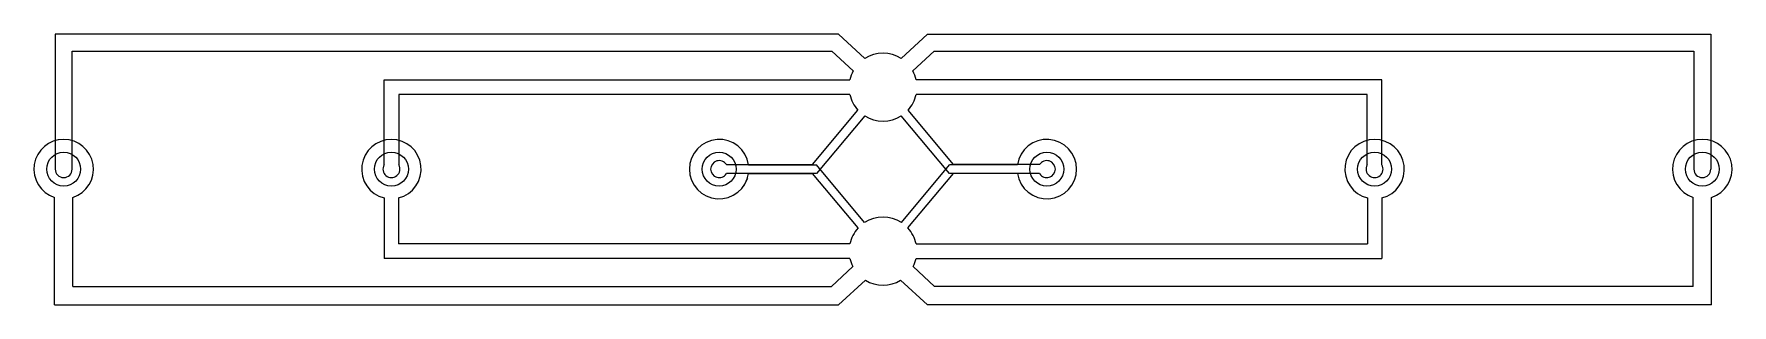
# Model space of a CAD drawing. Extents: x -50000 to 50000, y -7993 to 7949.
import ezdxf

# ---------------------------------------------------------------- set-up
doc = ezdxf.new("R2010")
doc.units = 13
doc.header["$MEASUREMENT"] = 0

msp = doc.modelspace()

# ---------------------------------------------------------------- linework, layer by layer
for p, q in [((-7918, 250), (-3914, 250)), ((-1080, -3142), (-3914, 250)), ((1080, -3142), (3914, 250)), ((7918, 250), (3914, 250)), ((-7989, -552), (-8212, -998)), ((-7918, -250), (-4147, -250)), ((-1464, -3462), (-4147, -250)), ((1464, -3462), (4147, -250)), ((7918, -250), (4147, -250)), ((-48794, -7993), (-48794, -1663)), ((-47706, -6905), (-47706, -1663)), ((-29377, -1697), (-29377, -5252)), ((-28523, -1697), (-28523, -4398)), ((28523, -1697), (28523, -4398)), ((29377, -1697), (29377, -5252)), ((47706, -6905), (47706, -1663)), ((48794, -7993), (48794, -1663)), ((-1954, -4398), (-28523, -4398)), ((1954, -4398), (28523, -4398)), ((-1954, -5252), (-29377, -5252)), ((-3039, -6905), (-1781, -5736)), ((3039, -6905), (1781, -5736)), ((1954, -5252), (29377, -5252)), ((-47706, -6905), (-3039, -6905)), ((-2612, -7993), (-1040, -6534)), ((2612, -7993), (1040, -6534)), ((47706, -6905), (3039, -6905)), ((-48794, -7993), (-2612, -7993)), ((48794, -7993), (2612, -7993))]:
    msp.add_line(p, q)
msp.add_lwpolyline([(-1078, 6509), (-2629, 7949), (-48750, 7949), (-48750, 0), (-48750, 0, 1), (-47750, 0), (-47750, 0), (-47750, 6949), (-3022, 6949), (-1759, 5776)], format="xyb")
for points in [[(1078, 6509), (2629, 7949), (48750, 7949), (48750, 0)], [(1759, 5776), (3022, 6949), (47750, 6949), (47750, 0)], [(-29384, 249), (-29384, 5259), (-1952, 5259)], [(29384, 249), (29384, 5259), (1952, 5259)], [(-1952, 4391), (-28516, 4391), (-28516, 249)], [(28516, 249), (28516, 4391), (1952, 4391)], [(-9226, 265), (-4154, 265), (-1474, 3473)], [(-1068, 3134), (-3907, -265), (-9226, -265)], [(9226, -265), (3907, -265), (1068, 3134)], [(9226, 265), (4154, 265), (1474, 3473)]]:
    msp.add_lwpolyline(points)
for centre in [(-48250, 0), (-28950, 0), (-9650, 0), (9650, 0), (9650, 0), (28950, 0), (28950, 0), (48250, 0), (48250, 0)]:
    msp.add_circle(centre, 1000)
for centre, radius, start, end in [((0, 4825), 2000, 57.3716, 122.6284), ((0, 4825), 2000, 151.6068, 167.47687), ((0, 4825), 2000, 12.52313, 28.3932), ((0, 4825), 2000, 192.52313, 222.52036), ((0, 4825), 2000, 317.47964, 347.47687), ((0, 4825), 2000, 237.73228, 302.26772), ((-48250, 0), 1750, 288.12398, 251.87602), ((-28950, 0), 1750, 284.12644, 255.87356), ((-9650, 0), 1750, 8.21321, 351.78679), ((9650, 0), 1750, 188.21321, 171.78679), ((28950, 0), 1750, 284.12644, 255.87356), ((48250, 0), 1750, 288.12398, 251.87602), ((-28950, 0), 500, 150.15041, 29.84959), ((-9650, 0), 500, 31.96749, 328.03251), ((9650, 0), 500, 211.96749, 148.03251), ((28950, 0), 500, 150.15041, 29.84959), ((48250, 0), 500, 180, 0), ((0, -4825), 2000, 57.30708, 122.69292), ((0, -4825), 2000, 137.05443, 167.66925), ((0, -4825), 2000, 137.05443, 167.66925), ((0, -4825), 2000, 12.33075, 42.94557), ((0, -4825), 2000, 192.33075, 207.08778), ((0, -4825), 2000, 192.33075, 207.08778), ((0, -4825), 2000, 332.91222, 347.66925), ((0, -4825), 2000, 238.67703, 301.32297)]:
    msp.add_arc(centre, radius, start, end)

doc.saveas('drawing.dxf')
